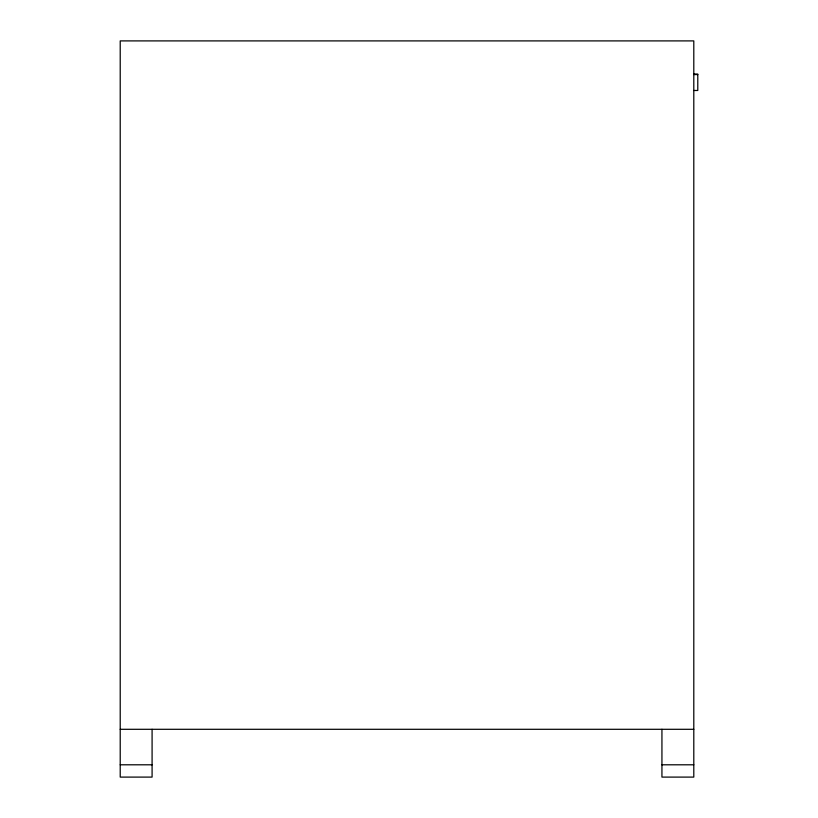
<?xml version="1.0" encoding="UTF-8"?>
<svg xmlns="http://www.w3.org/2000/svg" width="818" height="818" viewBox="0 0 818 818"><rect width="100%" height="100%" fill="white"/><g stroke="black" fill="none" stroke-linecap="round" stroke-linejoin="round"><path stroke-width="1.23" d="M693.797 74.09L697.785 74.09L697.785 90.481L693.797 90.481M693.797 74.55L697.785 74.55M120.215 729.298L693.797 729.298M120.215 764.799L152.087 764.799M661.936 764.799L693.797 764.799M661.936 729.298L661.936 777.1L693.797 777.1L693.797 40.9L120.215 40.9L120.215 777.1L152.087 777.1L152.087 729.298"/></g></svg>
